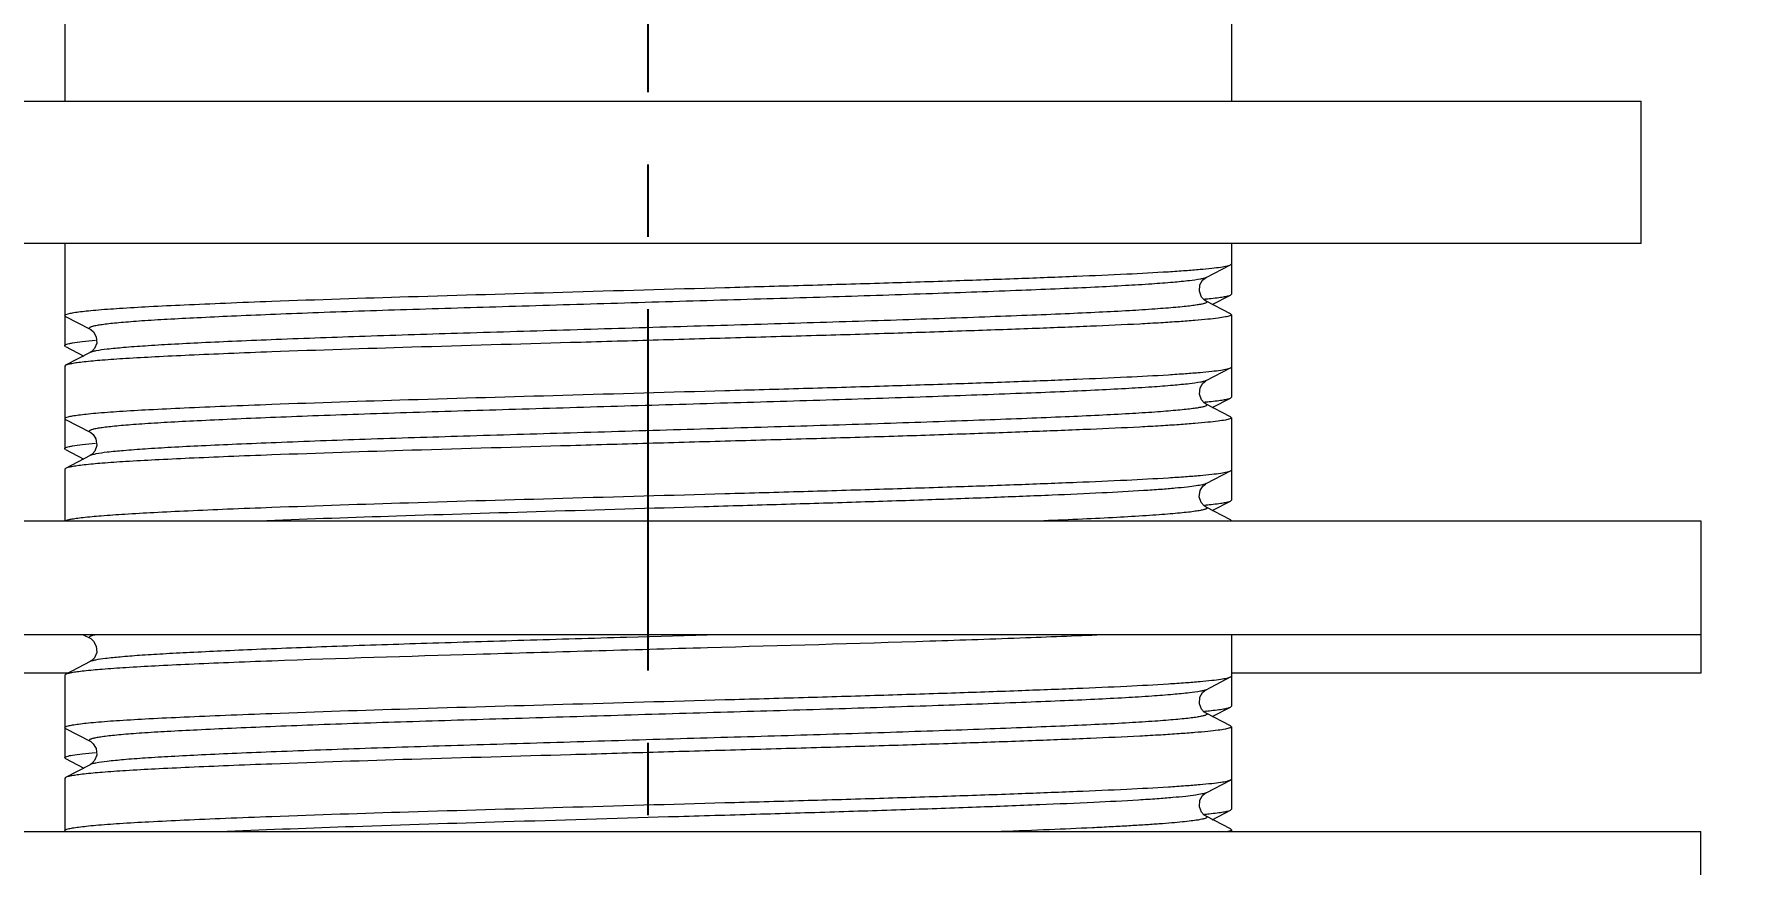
# Model space of a CAD drawing. Header units: millimetres. Extents: x 1243 to 1837, y -1232 to -812.
# Drawn here: x 1379.49 to 1409.7, y -1134.45 to -1119.87 of the extents above; entities that cross this region are included whole.
import ezdxf

# ---------------------------------------------------------------- set-up
doc = ezdxf.new("R2010")
doc.units = ezdxf.units.MM
doc.header["$LTSCALE"] = 0.1
doc.linetypes.add('CENTERX2', pattern=[101.6, 63.5, -12.7, 12.7, -12.7])
doc.layers.get('0').update_dxf_attribs({"lineweight": 13})
doc.layers.add('CENTER', color=1, linetype='CENTERX2')
doc.layers.add('DIM', color=3, linetype='Continuous', lineweight=9)
doc.styles.get("Standard").update_dxf_attribs({"font": 'arial.ttf'})
doc.dimstyles.new('ISO-25', dxfattribs={"dimtxt": 2.5, "dimasz": 2.5, "dimexe": 1.25, "dimexo": 0.625, "dimtad": 1, "dimdec": 1, "dimtxsty": 'Standard', "dimcen": 2.5, "dimadec": 0, "dimazin": 0, "dimtfac": 1, "dimtdec": 1, "dimtmove": 0, "dimatfit": 3, "dimfxl": 0, "dimarcsym": 0})

# ---------------------------------------------------------------- blocks, each defined once
blk = doc.blocks.new('*D6')
at = {"layer": 'Defpoints', "color": 0}
for p in [(1506.055, -1076.069), (1390.269, -1161.191), (1506.055, -1163.755)]:
    blk.add_point(p, dxfattribs=at)
at = {"layer": 'DIM', "color": 3, "linetype": 'ByBlock', "lineweight": -2}
for p, q in [((1506.055, -1076.694), (1506.055, -1165.005)), ((1390.269, -1161.816), (1390.269, -1165.005)), ((1395.269, -1163.755), (1501.055, -1163.755))]:
    blk.add_line(p, q, dxfattribs=at)
at = {"layer": 'DIM', "color": 3}
for points in [[(1395.269, -1162.922), (1395.269, -1164.588), (1390.269, -1163.755)], [(1501.055, -1162.922), (1501.055, -1164.588), (1506.055, -1163.755)]]:
    blk.add_solid(points, dxfattribs=at)
at = {"layer": 'DIM', "color": 3, "insert": (1448.162, -1160.125), "char_height": 5, "attachment_point": 5}
blk.add_mtext('115,8', dxfattribs=at)
blk = doc.blocks.new('*D8')
at = {"layer": 'Defpoints', "color": 0}
for p in [(1517.471, -1118.691), (1390.269, -1161.523), (1517.471, -1182.267)]:
    blk.add_point(p, dxfattribs=at)
at = {"layer": 'DIM', "color": 3, "linetype": 'ByBlock', "lineweight": -2}
for p, q in [((1517.471, -1119.316), (1517.471, -1183.517)), ((1390.269, -1162.148), (1390.269, -1183.517)), ((1395.269, -1182.267), (1512.471, -1182.267))]:
    blk.add_line(p, q, dxfattribs=at)
at = {"layer": 'DIM', "color": 3}
for points in [[(1395.269, -1181.434), (1395.269, -1183.101), (1390.269, -1182.267)], [(1512.471, -1181.434), (1512.471, -1183.101), (1517.471, -1182.267)]]:
    blk.add_solid(points, dxfattribs=at)
at = {"layer": 'DIM', "color": 3, "insert": (1453.87, -1178.638), "char_height": 5, "attachment_point": 5}
blk.add_mtext('127,2', dxfattribs=at)

msp = doc.modelspace()

# ---------------------------------------------------------------- linework, layer by layer
at = {"color": 7, "linetype": 'Continuous'}
for p, q in [((1380.019, -1118.691), (1380.019, -1121.04)), ((1400.519, -1118.691), (1400.519, -1121.04)), ((1356.319, -1121.04), (1407.719, -1121.04)), ((1407.719, -1123.54), (1407.719, -1121.04)), ((1407.719, -1123.54), (1356.319, -1123.54)), ((1380.019, -1123.54), (1380.019, -1125.333)), ((1400.519, -1123.54), (1400.519, -1124.428)), ((1400.074, -1124.138), (1400.505, -1123.914)), ((1400.505, -1123.913), (1400.519, -1123.899)), ((1400.184, -1124.611), (1400.505, -1124.444)), ((1400.505, -1124.444), (1400.519, -1124.428)), ((1400.504, -1124.774), (1400.074, -1124.55)), ((1380.033, -1124.818), (1380.019, -1124.804)), ((1380.033, -1124.819), (1380.464, -1125.043)), ((1400.504, -1124.774), (1400.519, -1124.79)), ((1400.519, -1124.79), (1400.519, -1126.238)), ((1380.034, -1125.349), (1380.019, -1125.333)), ((1380.034, -1125.349), (1380.354, -1125.516)), ((1380.465, -1125.455), (1380.034, -1125.679)), ((1380.034, -1125.679), (1380.019, -1125.695)), ((1380.019, -1125.695), (1380.019, -1127.143)), ((1400.074, -1125.948), (1400.505, -1125.724)), ((1400.505, -1125.723), (1400.519, -1125.709)), ((1400.184, -1126.421), (1400.505, -1126.254)), ((1400.505, -1126.254), (1400.519, -1126.238)), ((1400.504, -1126.584), (1400.074, -1126.36)), ((1380.033, -1126.628), (1380.019, -1126.614)), ((1380.033, -1126.629), (1380.464, -1126.853)), ((1400.504, -1126.584), (1400.519, -1126.6)), ((1400.519, -1126.6), (1400.519, -1128.048)), ((1380.034, -1127.159), (1380.019, -1127.143)), ((1380.034, -1127.159), (1380.354, -1127.326)), ((1380.465, -1127.265), (1380.034, -1127.489)), ((1380.034, -1127.489), (1380.019, -1127.505)), ((1380.019, -1127.505), (1380.019, -1128.411)), ((1400.074, -1127.758), (1400.505, -1127.534)), ((1400.505, -1127.533), (1400.519, -1127.519)), ((1400.184, -1128.231), (1400.505, -1128.064)), ((1400.505, -1128.064), (1400.519, -1128.048)), ((1400.504, -1128.394), (1400.074, -1128.17)), ((1371.769, -1128.411), (1408.769, -1128.411)), ((1400.504, -1128.394), (1400.519, -1128.41)), ((1408.769, -1128.411), (1408.769, -1131.087)), ((1408.769, -1130.411), (1371.769, -1130.411)), ((1380.345, -1130.411), (1380.464, -1130.473)), ((1390.904, -1130.429), (1389.893, -1130.459)), ((1391.512, -1130.411), (1390.904, -1130.429)), ((1400.519, -1130.411), (1400.519, -1131.668)), ((1380.077, -1131.087), (1371.769, -1131.087)), ((1380.465, -1130.885), (1380.034, -1131.109)), ((1408.769, -1131.087), (1400.519, -1131.087)), ((1380.034, -1131.109), (1380.019, -1131.125)), ((1380.019, -1131.125), (1380.019, -1132.573)), ((1400.074, -1131.378), (1400.505, -1131.154)), ((1400.505, -1131.153), (1400.519, -1131.139)), ((1400.184, -1131.851), (1400.505, -1131.684)), ((1400.505, -1131.684), (1400.519, -1131.668)), ((1400.504, -1132.014), (1400.074, -1131.79)), ((1380.033, -1132.058), (1380.019, -1132.044)), ((1380.033, -1132.059), (1380.464, -1132.283)), ((1400.504, -1132.014), (1400.519, -1132.03)), ((1400.519, -1132.03), (1400.519, -1133.478)), ((1380.034, -1132.589), (1380.019, -1132.573)), ((1380.034, -1132.589), (1380.354, -1132.756)), ((1380.465, -1132.695), (1380.034, -1132.919)), ((1380.034, -1132.919), (1380.019, -1132.935)), ((1380.019, -1132.935), (1380.019, -1133.869)), ((1400.074, -1133.188), (1400.505, -1132.964)), ((1400.505, -1132.963), (1400.519, -1132.949)), ((1400.184, -1133.661), (1400.505, -1133.494)), ((1400.505, -1133.494), (1400.519, -1133.478)), ((1400.504, -1133.824), (1400.074, -1133.6)), ((1400.504, -1133.824), (1400.519, -1133.84)), ((1371.769, -1133.871), (1408.769, -1133.871)), ((1380.033, -1133.868), (1380.019, -1133.854)), ((1400.519, -1133.84), (1400.519, -1133.871)), ((1408.769, -1134.871), (1408.769, -1133.871))]:
    msp.add_line(p, q, dxfattribs=at)
for points in [[(1400.074, -1124.55), (1400.046, -1124.532), (1399.996, -1124.479), (1399.957, -1124.379), (1399.968, -1124.267), (1400.015, -1124.184), (1400.061, -1124.146), (1400.074, -1124.138)], [(1380.464, -1125.043), (1380.478, -1125.051), (1380.524, -1125.09), (1380.572, -1125.176), (1380.58, -1125.289), (1380.543, -1125.384), (1380.495, -1125.435), (1380.465, -1125.455)], [(1400.074, -1126.36), (1400.042, -1126.339), (1399.992, -1126.283), (1399.957, -1126.184), (1399.969, -1126.073), (1400.017, -1125.992), (1400.062, -1125.955), (1400.074, -1125.948)], [(1380.464, -1126.853), (1380.475, -1126.859), (1380.517, -1126.893), (1380.567, -1126.97), (1380.582, -1127.086), (1380.546, -1127.188), (1380.496, -1127.244), (1380.465, -1127.265)], [(1400.074, -1128.17), (1400.041, -1128.148), (1399.99, -1128.089), (1399.956, -1127.988), (1399.97, -1127.879), (1400.019, -1127.801), (1400.063, -1127.765), (1400.074, -1127.758)], [(1380.464, -1130.473), (1380.479, -1130.481), (1380.526, -1130.523), (1380.574, -1130.61), (1380.58, -1130.723), (1380.542, -1130.815), (1380.495, -1130.865), (1380.465, -1130.885)], [(1400.074, -1131.79), (1400.043, -1131.77), (1399.996, -1131.719), (1399.958, -1131.624), (1399.966, -1131.511), (1400.015, -1131.425), (1400.061, -1131.386), (1400.074, -1131.378)], [(1380.464, -1132.283), (1380.476, -1132.29), (1380.521, -1132.327), (1380.571, -1132.411), (1380.581, -1132.525), (1380.544, -1132.622), (1380.496, -1132.675), (1380.465, -1132.695)], [(1400.074, -1133.6), (1400.043, -1133.58), (1399.996, -1133.529), (1399.958, -1133.434), (1399.966, -1133.321), (1400.015, -1133.235), (1400.061, -1133.196), (1400.074, -1133.188)]]:
    msp.add_lwpolyline(points, dxfattribs=at)
for centre, radius, start, end in [((1399.089, -1114.368), 10.192, 275.4022, 275.5964), ((1399.219, -1115.691), 8.863, 275.5935, 275.9161), ((1399.087, -1116.157), 10.213, 275.3992, 275.5942), ((1399.219, -1117.499), 8.865, 275.5913, 275.9139), ((1399.087, -1117.964), 10.216, 275.3975, 275.5928), ((1399.22, -1119.318), 8.855, 275.5899, 275.9129), ((1399.088, -1121.595), 10.205, 275.3966, 275.5925), ((1399.222, -1122.959), 8.835, 275.5896, 275.9133), ((1399.087, -1123.399), 10.211, 275.3969, 275.5927), ((1399.221, -1124.765), 8.839, 275.5897, 275.9134)]:
    msp.add_arc(centre, radius, start, end, dxfattribs=at)
for points, knots in [([(1400.074, -1124.138), (1400.062, -1124.144), (1400.029, -1124.154), (1399.933, -1124.175), (1399.752, -1124.198), (1399.467, -1124.226), (1399.092, -1124.254), (1398.632, -1124.282), (1398.096, -1124.31), (1397.486, -1124.337), (1396.536, -1124.375), (1395.205, -1124.424), (1393.483, -1124.48), (1391.638, -1124.534), (1389.739, -1124.59), (1387.86, -1124.647), (1386.343, -1124.692), (1385.196, -1124.73), (1384.398, -1124.758), (1383.654, -1124.787), (1382.976, -1124.816), (1382.372, -1124.844), (1381.846, -1124.871), (1381.457, -1124.894), (1381.187, -1124.914), (1381.015, -1124.928), (1380.866, -1124.942), (1380.738, -1124.957), (1380.635, -1124.971), (1380.554, -1124.985), (1380.502, -1124.997), (1380.473, -1125.007), (1380.459, -1125.014), (1380.451, -1125.021), (1380.447, -1125.034), (1380.458, -1125.04), (1380.464, -1125.043)], [0, 0, 0, 0, 0.002047, 0.005225, 0.0151, 0.029716, 0.048943, 0.072447, 0.099811, 0.130838, 0.165449, 0.244815, 0.333777, 0.428038, 0.526084, 0.623312, 0.714538, 0.757424, 0.798208, 0.836243, 0.870878, 0.901637, 0.928399, 0.951143, 0.96097, 0.969735, 0.977394, 0.983904, 0.989227, 0.993359, 0.996308, 0.997347, 0.998109, 0.998623, 0.998982, 1, 1, 1, 1]), ([(1383.657, -1124.553), (1384.458, -1124.523), (1386.162, -1124.468), (1388.817, -1124.392), (1391.13, -1124.325), (1392.985, -1124.274), (1394.312, -1124.235), (1395.57, -1124.195), (1396.726, -1124.155), (1397.752, -1124.115), (1398.632, -1124.078), (1399.27, -1124.044), (1399.698, -1124.015), (1399.953, -1123.995), (1400.16, -1123.975), (1400.319, -1123.956), (1400.429, -1123.937), (1400.486, -1123.923), (1400.505, -1123.914)], [0, 0, 0, 0, 0.142547, 0.303318, 0.472412, 0.554192, 0.633348, 0.708693, 0.777912, 0.8391, 0.891335, 0.934703, 0.952606, 0.967788, 0.980148, 0.989627, 0.996222, 1, 1, 1, 1]), ([(1400.132, -1124.507), (1400.179, -1124.502), (1400.262, -1124.493), (1400.372, -1124.477), (1400.449, -1124.462), (1400.49, -1124.451), (1400.505, -1124.444)], [0, 0, 0, 0, 0.374255, 0.664575, 0.872219, 1, 1, 1, 1]), ([(1380.019, -1124.804), (1380.019, -1124.797), (1380.044, -1124.782), (1380.087, -1124.77), (1380.165, -1124.754), (1380.271, -1124.739), (1380.407, -1124.723), (1380.646, -1124.7), (1381.013, -1124.674), (1381.532, -1124.644), (1382.153, -1124.614), (1382.872, -1124.583), (1383.385, -1124.563), (1383.657, -1124.553)], [0, 0, 0, 0, 0.005875, 0.018962, 0.040121, 0.069471, 0.106983, 0.15249, 0.266552, 0.409008, 0.578747, 0.776699, 1, 1, 1, 1]), ([(1400.074, -1124.55), (1400.08, -1124.553), (1400.091, -1124.559), (1400.088, -1124.572), (1400.079, -1124.579), (1400.066, -1124.586), (1400.038, -1124.596), (1399.987, -1124.607), (1399.909, -1124.621), (1399.808, -1124.635), (1399.683, -1124.649), (1399.534, -1124.663), (1399.363, -1124.677), (1399.092, -1124.698), (1398.701, -1124.722), (1398.174, -1124.75), (1397.575, -1124.777), (1396.904, -1124.804), (1396.166, -1124.832), (1395.367, -1124.861), (1394.214, -1124.9), (1392.699, -1124.947), (1390.822, -1125.001), (1388.922, -1125.058), (1387.075, -1125.114), (1385.352, -1125.167), (1384.023, -1125.216), (1383.065, -1125.255), (1382.451, -1125.283), (1381.914, -1125.31), (1381.457, -1125.337), (1381.082, -1125.365), (1380.794, -1125.393), (1380.61, -1125.416), (1380.511, -1125.438), (1380.477, -1125.449), (1380.465, -1125.455)], [0, 0, 0, 0, 0.001045, 0.001402, 0.001901, 0.002639, 0.003642, 0.006494, 0.010517, 0.015727, 0.022122, 0.029694, 0.038424, 0.048281, 0.071225, 0.098139, 0.128571, 0.162696, 0.200411, 0.241224, 0.284557, 0.376135, 0.472266, 0.570713, 0.665837, 0.75388, 0.833449, 0.86858, 0.899955, 0.927208, 0.950494, 0.969718, 0.984506, 0.994618, 0.997891, 1, 1, 1, 1]), ([(1400.519, -1124.79), (1400.519, -1124.794), (1400.51, -1124.803), (1400.476, -1124.817), (1400.399, -1124.835), (1400.271, -1124.853), (1400.092, -1124.873), (1399.864, -1124.893), (1399.587, -1124.914), (1399.264, -1124.935), (1398.743, -1124.963), (1397.99, -1124.997), (1396.973, -1125.037), (1395.821, -1125.078), (1394.557, -1125.119), (1393.207, -1125.159), (1391.798, -1125.198), (1390.358, -1125.239), (1388.461, -1125.294), (1386.227, -1125.357), (1384.476, -1125.413), (1383.657, -1125.444)], [0, 0, 0, 0, 0.00071, 0.002004, 0.006743, 0.01445, 0.025122, 0.038716, 0.055167, 0.074397, 0.096307, 0.147727, 0.208403, 0.277118, 0.352491, 0.433005, 0.517041, 0.602915, 0.688895, 0.854291, 1, 1, 1, 1]), ([(1380.019, -1125.334), (1380.019, -1125.329), (1380.032, -1125.317), (1380.058, -1125.308), (1380.101, -1125.296), (1380.191, -1125.279), (1380.345, -1125.259), (1380.48, -1125.246), (1380.559, -1125.239)], [0, 0, 0, 0, 0.026015, 0.076463, 0.155831, 0.265138, 0.573611, 1, 1, 1, 1]), ([(1383.657, -1125.444), (1383.402, -1125.453), (1382.919, -1125.472), (1382.236, -1125.501), (1381.635, -1125.53), (1381.124, -1125.558), (1380.708, -1125.586), (1380.423, -1125.612), (1380.246, -1125.633), (1380.152, -1125.648), (1380.084, -1125.662), (1380.047, -1125.673), (1380.034, -1125.679)], [0, 0, 0, 0, 0.210038, 0.399108, 0.565083, 0.706326, 0.821409, 0.909162, 0.94252, 0.968772, 0.987906, 1, 1, 1, 1]), ([(1400.074, -1125.948), (1400.062, -1125.954), (1400.029, -1125.964), (1399.933, -1125.985), (1399.752, -1126.008), (1399.467, -1126.036), (1399.092, -1126.064), (1398.633, -1126.092), (1398.096, -1126.12), (1397.486, -1126.147), (1396.536, -1126.185), (1395.205, -1126.234), (1393.483, -1126.29), (1391.638, -1126.344), (1389.739, -1126.4), (1387.86, -1126.457), (1386.343, -1126.502), (1385.196, -1126.54), (1384.398, -1126.568), (1383.654, -1126.597), (1382.976, -1126.626), (1382.372, -1126.654), (1381.846, -1126.681), (1381.457, -1126.704), (1381.187, -1126.724), (1381.015, -1126.738), (1380.866, -1126.752), (1380.738, -1126.767), (1380.635, -1126.781), (1380.554, -1126.795), (1380.502, -1126.807), (1380.473, -1126.817), (1380.459, -1126.824), (1380.451, -1126.831), (1380.447, -1126.844), (1380.458, -1126.85), (1380.464, -1126.853)], [0, 0, 0, 0, 0.002047, 0.005225, 0.015099, 0.029714, 0.048941, 0.072444, 0.099808, 0.130835, 0.165445, 0.244811, 0.333772, 0.428034, 0.52608, 0.623308, 0.714535, 0.757421, 0.798206, 0.836241, 0.870876, 0.901636, 0.928398, 0.951143, 0.96097, 0.969735, 0.977394, 0.983904, 0.989227, 0.993359, 0.996308, 0.997347, 0.998109, 0.998623, 0.998982, 1, 1, 1, 1]), ([(1383.657, -1126.363), (1384.458, -1126.333), (1386.162, -1126.277), (1388.817, -1126.202), (1391.13, -1126.135), (1392.985, -1126.084), (1394.312, -1126.045), (1395.57, -1126.005), (1396.726, -1125.965), (1397.752, -1125.925), (1398.632, -1125.888), (1399.27, -1125.854), (1399.698, -1125.825), (1399.953, -1125.805), (1400.16, -1125.785), (1400.319, -1125.766), (1400.429, -1125.747), (1400.486, -1125.733), (1400.505, -1125.724)], [0, 0, 0, 0, 0.142554, 0.303316, 0.472408, 0.554189, 0.633351, 0.708693, 0.777914, 0.839101, 0.891325, 0.934707, 0.952609, 0.967788, 0.980149, 0.989628, 0.996224, 1, 1, 1, 1]), ([(1400.132, -1126.317), (1400.179, -1126.312), (1400.262, -1126.303), (1400.372, -1126.287), (1400.449, -1126.272), (1400.49, -1126.261), (1400.505, -1126.254)], [0, 0, 0, 0, 0.374289, 0.664658, 0.872266, 1, 1, 1, 1]), ([(1380.019, -1126.614), (1380.019, -1126.607), (1380.044, -1126.592), (1380.087, -1126.58), (1380.165, -1126.564), (1380.271, -1126.549), (1380.407, -1126.533), (1380.646, -1126.51), (1381.013, -1126.484), (1381.532, -1126.454), (1382.152, -1126.424), (1382.872, -1126.393), (1383.385, -1126.373), (1383.657, -1126.363)], [0, 0, 0, 0, 0.00588, 0.018978, 0.040133, 0.069483, 0.106993, 0.152498, 0.266553, 0.408984, 0.578776, 0.776692, 1, 1, 1, 1]), ([(1400.074, -1126.36), (1400.08, -1126.363), (1400.091, -1126.369), (1400.088, -1126.382), (1400.079, -1126.389), (1400.066, -1126.396), (1400.038, -1126.406), (1399.987, -1126.417), (1399.909, -1126.431), (1399.808, -1126.445), (1399.683, -1126.459), (1399.534, -1126.473), (1399.363, -1126.487), (1399.091, -1126.508), (1398.7, -1126.532), (1398.174, -1126.56), (1397.575, -1126.587), (1396.904, -1126.614), (1396.166, -1126.642), (1395.366, -1126.671), (1394.214, -1126.71), (1392.699, -1126.757), (1390.822, -1126.811), (1388.922, -1126.868), (1387.075, -1126.924), (1385.352, -1126.977), (1384.023, -1127.026), (1383.065, -1127.065), (1382.451, -1127.093), (1381.914, -1127.12), (1381.457, -1127.147), (1381.082, -1127.175), (1380.794, -1127.203), (1380.61, -1127.226), (1380.511, -1127.248), (1380.477, -1127.259), (1380.465, -1127.265)], [0, 0, 0, 0, 0.001044, 0.001402, 0.001901, 0.002637, 0.00364, 0.006498, 0.010521, 0.015729, 0.022126, 0.029698, 0.03843, 0.048289, 0.071232, 0.098149, 0.12857, 0.162707, 0.200421, 0.241236, 0.284569, 0.376152, 0.472274, 0.570722, 0.66585, 0.753884, 0.833452, 0.868585, 0.899954, 0.927213, 0.950491, 0.96972, 0.984507, 0.994618, 0.997892, 1, 1, 1, 1]), ([(1400.519, -1126.6), (1400.519, -1126.604), (1400.51, -1126.613), (1400.476, -1126.627), (1400.399, -1126.645), (1400.271, -1126.663), (1400.092, -1126.683), (1399.864, -1126.703), (1399.587, -1126.724), (1399.264, -1126.745), (1398.743, -1126.773), (1397.99, -1126.807), (1396.973, -1126.847), (1395.821, -1126.888), (1394.557, -1126.929), (1393.207, -1126.969), (1391.798, -1127.008), (1390.358, -1127.049), (1388.461, -1127.104), (1386.227, -1127.167), (1384.476, -1127.223), (1383.657, -1127.254)], [0, 0, 0, 0, 0.00071, 0.002004, 0.006743, 0.01445, 0.025122, 0.038716, 0.055167, 0.074397, 0.096307, 0.147727, 0.208403, 0.277118, 0.352491, 0.433005, 0.517041, 0.602915, 0.688895, 0.854291, 1, 1, 1, 1]), ([(1380.019, -1127.144), (1380.019, -1127.139), (1380.032, -1127.127), (1380.058, -1127.118), (1380.101, -1127.106), (1380.191, -1127.089), (1380.346, -1127.069), (1380.481, -1127.055), (1380.559, -1127.049)], [0, 0, 0, 0, 0.026001, 0.076434, 0.155815, 0.265117, 0.573586, 1, 1, 1, 1]), ([(1383.657, -1127.254), (1383.402, -1127.263), (1382.919, -1127.282), (1382.236, -1127.311), (1381.635, -1127.34), (1381.124, -1127.368), (1380.708, -1127.396), (1380.423, -1127.422), (1380.246, -1127.443), (1380.152, -1127.458), (1380.084, -1127.472), (1380.047, -1127.483), (1380.034, -1127.489)], [0, 0, 0, 0, 0.210038, 0.399108, 0.565083, 0.706326, 0.821409, 0.909162, 0.94252, 0.968772, 0.987906, 1, 1, 1, 1]), ([(1400.074, -1127.758), (1400.055, -1127.768), (1399.997, -1127.782), (1399.886, -1127.801), (1399.726, -1127.821), (1399.518, -1127.841), (1399.263, -1127.862), (1398.835, -1127.891), (1398.198, -1127.926), (1397.32, -1127.964), (1396.298, -1128.004), (1395.151, -1128.046), (1393.907, -1128.086), (1392.597, -1128.126), (1390.776, -1128.179), (1388.523, -1128.247), (1385.961, -1128.323), (1384.329, -1128.38), (1383.568, -1128.411)], [0, 0, 0, 0, 0.003942, 0.010733, 0.020462, 0.033129, 0.048673, 0.066978, 0.111077, 0.164369, 0.226543, 0.296784, 0.372816, 0.452376, 0.53474, 0.703533, 0.861726, 1, 1, 1, 1]), ([(1383.657, -1128.173), (1384.458, -1128.143), (1386.162, -1128.087), (1388.816, -1128.012), (1391.13, -1127.946), (1392.984, -1127.894), (1394.312, -1127.855), (1395.569, -1127.815), (1396.725, -1127.775), (1397.751, -1127.735), (1398.632, -1127.698), (1399.269, -1127.664), (1399.698, -1127.635), (1399.953, -1127.615), (1400.16, -1127.595), (1400.319, -1127.576), (1400.429, -1127.557), (1400.486, -1127.543), (1400.505, -1127.533)], [0, 0, 0, 0, 0.142549, 0.303301, 0.472383, 0.554158, 0.63333, 0.708666, 0.777888, 0.839065, 0.891302, 0.934681, 0.952585, 0.967767, 0.980129, 0.989606, 0.996209, 1, 1, 1, 1]), ([(1400.132, -1128.127), (1400.179, -1128.122), (1400.262, -1128.113), (1400.372, -1128.097), (1400.449, -1128.083), (1400.49, -1128.071), (1400.505, -1128.064)], [0, 0, 0, 0, 0.374296, 0.664685, 0.872181, 1, 1, 1, 1]), ([(1380.029, -1128.411), (1380.04, -1128.404), (1380.074, -1128.393), (1380.138, -1128.379), (1380.23, -1128.364), (1380.406, -1128.342), (1380.691, -1128.317), (1381.106, -1128.288), (1381.616, -1128.26), (1382.217, -1128.231), (1382.908, -1128.201), (1383.398, -1128.182), (1383.657, -1128.173)], [0, 0, 0, 0, 0.010865, 0.028951, 0.054443, 0.087355, 0.17492, 0.290114, 0.4304, 0.595777, 0.786473, 1, 1, 1, 1]), ([(1400.074, -1128.17), (1400.08, -1128.173), (1400.096, -1128.184), (1400.078, -1128.201), (1400.06, -1128.208), (1400.026, -1128.219), (1399.966, -1128.231), (1399.874, -1128.246), (1399.755, -1128.261), (1399.61, -1128.276), (1399.438, -1128.291), (1399.24, -1128.307), (1398.927, -1128.328), (1398.479, -1128.354), (1397.878, -1128.384), (1397.45, -1128.402), (1397.223, -1128.411)], [0, 0, 0, 0, 0.007356, 0.013814, 0.019772, 0.027841, 0.050672, 0.082657, 0.123873, 0.174305, 0.23381, 0.302204, 0.379196, 0.557514, 0.765041, 1, 1, 1, 1]), ([(1380.576, -1130.411), (1380.552, -1130.416), (1380.52, -1130.422), (1380.482, -1130.434), (1380.463, -1130.441), (1380.442, -1130.458), (1380.458, -1130.47), (1380.464, -1130.473)], [0, 0, 0, 0, 0.456402, 0.618922, 0.738945, 0.867202, 1, 1, 1, 1]), ([(1389.893, -1130.459), (1389.291, -1130.477), (1388.121, -1130.512), (1386.423, -1130.563), (1384.855, -1130.614), (1383.651, -1130.66), (1382.791, -1130.698), (1382.242, -1130.724), (1381.763, -1130.749), (1381.355, -1130.774), (1381.019, -1130.8), (1380.762, -1130.826), (1380.597, -1130.849), (1380.507, -1130.869), (1380.476, -1130.879), (1380.465, -1130.885)], [0, 0, 0, 0, 0.191171, 0.37202, 0.539775, 0.689407, 0.754933, 0.813228, 0.863877, 0.907373, 0.943215, 0.970796, 0.989743, 0.995944, 1, 1, 1, 1]), ([(1398.334, -1130.411), (1397.86, -1130.432), (1396.821, -1130.473), (1394.482, -1130.554), (1391.26, -1130.643), (1387.406, -1130.753), (1384.853, -1130.829), (1383.657, -1130.874)], [0, 0, 0, 0, 0.097063, 0.2123, 0.478227, 0.755499, 1, 1, 1, 1]), ([(1383.657, -1130.874), (1383.402, -1130.883), (1382.919, -1130.902), (1382.236, -1130.931), (1381.635, -1130.96), (1381.124, -1130.988), (1380.708, -1131.016), (1380.423, -1131.042), (1380.246, -1131.063), (1380.152, -1131.078), (1380.084, -1131.092), (1380.047, -1131.103), (1380.034, -1131.109)], [0, 0, 0, 0, 0.210038, 0.399108, 0.565083, 0.706326, 0.821409, 0.909162, 0.94252, 0.968772, 0.987906, 1, 1, 1, 1]), ([(1400.074, -1131.378), (1400.062, -1131.384), (1400.029, -1131.394), (1399.933, -1131.415), (1399.752, -1131.438), (1399.467, -1131.466), (1399.092, -1131.494), (1398.633, -1131.522), (1398.096, -1131.55), (1397.486, -1131.577), (1396.536, -1131.615), (1395.205, -1131.664), (1393.483, -1131.72), (1391.638, -1131.774), (1389.739, -1131.83), (1387.86, -1131.887), (1386.343, -1131.932), (1385.196, -1131.97), (1384.398, -1131.998), (1383.654, -1132.027), (1382.976, -1132.056), (1382.372, -1132.084), (1381.846, -1132.111), (1381.457, -1132.134), (1381.187, -1132.154), (1381.015, -1132.168), (1380.866, -1132.182), (1380.738, -1132.197), (1380.635, -1132.211), (1380.554, -1132.225), (1380.502, -1132.237), (1380.473, -1132.247), (1380.459, -1132.254), (1380.451, -1132.261), (1380.447, -1132.274), (1380.458, -1132.28), (1380.464, -1132.283)], [0, 0, 0, 0, 0.002047, 0.005225, 0.0151, 0.029715, 0.048942, 0.072445, 0.099809, 0.130837, 0.165447, 0.244813, 0.333775, 0.428036, 0.526082, 0.62331, 0.714536, 0.757423, 0.798208, 0.836242, 0.870877, 0.901636, 0.928398, 0.951143, 0.96097, 0.969735, 0.977394, 0.983904, 0.989227, 0.993359, 0.996308, 0.997347, 0.998109, 0.998623, 0.998982, 1, 1, 1, 1]), ([(1383.657, -1131.793), (1384.457, -1131.763), (1386.162, -1131.708), (1388.816, -1131.632), (1391.13, -1131.566), (1392.984, -1131.514), (1394.312, -1131.475), (1395.569, -1131.435), (1396.725, -1131.395), (1397.751, -1131.355), (1398.632, -1131.318), (1399.269, -1131.284), (1399.698, -1131.255), (1399.953, -1131.235), (1400.16, -1131.215), (1400.319, -1131.196), (1400.429, -1131.177), (1400.486, -1131.163), (1400.505, -1131.153)], [0, 0, 0, 0, 0.142537, 0.303306, 0.47239, 0.554156, 0.633343, 0.708679, 0.777899, 0.839091, 0.891315, 0.934695, 0.952598, 0.967779, 0.980141, 0.989622, 0.996218, 1, 1, 1, 1]), ([(1400.132, -1131.747), (1400.179, -1131.742), (1400.262, -1131.733), (1400.372, -1131.717), (1400.449, -1131.703), (1400.49, -1131.691), (1400.505, -1131.684)], [0, 0, 0, 0, 0.374258, 0.664529, 0.871945, 1, 1, 1, 1]), ([(1380.019, -1132.044), (1380.019, -1132.037), (1380.044, -1132.022), (1380.087, -1132.01), (1380.165, -1131.994), (1380.271, -1131.979), (1380.407, -1131.963), (1380.646, -1131.94), (1381.013, -1131.913), (1381.532, -1131.884), (1382.153, -1131.854), (1382.872, -1131.823), (1383.385, -1131.803), (1383.657, -1131.793)], [0, 0, 0, 0, 0.005883, 0.01898, 0.040132, 0.069492, 0.106994, 0.152504, 0.266567, 0.409003, 0.578759, 0.776699, 1, 1, 1, 1]), ([(1400.074, -1131.79), (1400.08, -1131.793), (1400.091, -1131.799), (1400.088, -1131.812), (1400.079, -1131.819), (1400.066, -1131.826), (1400.038, -1131.836), (1399.987, -1131.847), (1399.909, -1131.861), (1399.808, -1131.875), (1399.683, -1131.889), (1399.534, -1131.903), (1399.363, -1131.917), (1399.091, -1131.938), (1398.7, -1131.962), (1398.174, -1131.99), (1397.575, -1132.017), (1396.904, -1132.044), (1396.166, -1132.072), (1395.366, -1132.101), (1394.214, -1132.14), (1392.699, -1132.187), (1390.822, -1132.241), (1388.922, -1132.298), (1387.075, -1132.354), (1385.352, -1132.407), (1384.023, -1132.456), (1383.065, -1132.495), (1382.451, -1132.523), (1381.914, -1132.55), (1381.457, -1132.577), (1381.082, -1132.605), (1380.794, -1132.633), (1380.61, -1132.656), (1380.511, -1132.678), (1380.477, -1132.689), (1380.465, -1132.695)], [0, 0, 0, 0, 0.001043, 0.0014, 0.0019, 0.002636, 0.003638, 0.006493, 0.010518, 0.015728, 0.022124, 0.029697, 0.038427, 0.048285, 0.071232, 0.098144, 0.128573, 0.162706, 0.200419, 0.241233, 0.284568, 0.376159, 0.472275, 0.570719, 0.665843, 0.753886, 0.833451, 0.868582, 0.899954, 0.927217, 0.950494, 0.969719, 0.984505, 0.994617, 0.997891, 1, 1, 1, 1]), ([(1400.519, -1132.03), (1400.519, -1132.034), (1400.51, -1132.043), (1400.476, -1132.057), (1400.399, -1132.075), (1400.271, -1132.093), (1400.092, -1132.113), (1399.864, -1132.133), (1399.587, -1132.154), (1399.264, -1132.175), (1398.743, -1132.203), (1397.99, -1132.237), (1396.973, -1132.277), (1395.821, -1132.318), (1394.557, -1132.359), (1393.207, -1132.399), (1391.798, -1132.438), (1390.358, -1132.479), (1388.461, -1132.534), (1386.227, -1132.597), (1384.476, -1132.653), (1383.657, -1132.684)], [0, 0, 0, 0, 0.00071, 0.002004, 0.006743, 0.01445, 0.025122, 0.038716, 0.055167, 0.074397, 0.096307, 0.147727, 0.208403, 0.277118, 0.352491, 0.433005, 0.517041, 0.602915, 0.688895, 0.854291, 1, 1, 1, 1]), ([(1380.019, -1132.574), (1380.019, -1132.569), (1380.032, -1132.557), (1380.076, -1132.541), (1380.177, -1132.521), (1380.345, -1132.499), (1380.48, -1132.486), (1380.559, -1132.479)], [0, 0, 0, 0, 0.025968, 0.076338, 0.264961, 0.573524, 1, 1, 1, 1]), ([(1383.657, -1132.684), (1383.402, -1132.693), (1382.919, -1132.712), (1382.236, -1132.741), (1381.635, -1132.77), (1381.124, -1132.798), (1380.708, -1132.826), (1380.423, -1132.852), (1380.246, -1132.873), (1380.152, -1132.888), (1380.084, -1132.902), (1380.047, -1132.913), (1380.034, -1132.919)], [0, 0, 0, 0, 0.210038, 0.399108, 0.565083, 0.706326, 0.821409, 0.909162, 0.94252, 0.968772, 0.987906, 1, 1, 1, 1]), ([(1400.074, -1133.188), (1400.054, -1133.199), (1399.991, -1133.213), (1399.872, -1133.234), (1399.7, -1133.254), (1399.475, -1133.275), (1399.198, -1133.297), (1398.735, -1133.327), (1398.048, -1133.363), (1397.099, -1133.403), (1395.997, -1133.445), (1394.767, -1133.489), (1393.443, -1133.531), (1392.054, -1133.572), (1390.145, -1133.628), (1387.82, -1133.698), (1385.233, -1133.776), (1383.613, -1133.838), (1382.872, -1133.871)], [0, 0, 0, 0, 0.004014, 0.011019, 0.021105, 0.034259, 0.050413, 0.069414, 0.115109, 0.170337, 0.2348, 0.307167, 0.384741, 0.465615, 0.549257, 0.717436, 0.87089, 1, 1, 1, 1]), ([(1383.657, -1133.603), (1384.457, -1133.573), (1386.162, -1133.518), (1388.817, -1133.442), (1391.13, -1133.375), (1392.984, -1133.324), (1394.312, -1133.285), (1395.569, -1133.245), (1396.725, -1133.205), (1397.752, -1133.165), (1398.632, -1133.128), (1399.269, -1133.094), (1399.698, -1133.065), (1399.953, -1133.045), (1400.16, -1133.025), (1400.319, -1133.006), (1400.429, -1132.987), (1400.486, -1132.973), (1400.505, -1132.963)], [0, 0, 0, 0, 0.142539, 0.303309, 0.472397, 0.554168, 0.633349, 0.708684, 0.777903, 0.839097, 0.891327, 0.934697, 0.952601, 0.967783, 0.980144, 0.989624, 0.99622, 1, 1, 1, 1]), ([(1400.132, -1133.557), (1400.179, -1133.552), (1400.262, -1133.543), (1400.372, -1133.527), (1400.449, -1133.512), (1400.49, -1133.501), (1400.505, -1133.494)], [0, 0, 0, 0, 0.374264, 0.664512, 0.872063, 1, 1, 1, 1]), ([(1380.019, -1133.854), (1380.019, -1133.847), (1380.044, -1133.832), (1380.087, -1133.82), (1380.165, -1133.804), (1380.271, -1133.789), (1380.407, -1133.773), (1380.646, -1133.75), (1381.013, -1133.723), (1381.532, -1133.694), (1382.153, -1133.664), (1382.872, -1133.633), (1383.385, -1133.613), (1383.657, -1133.603)], [0, 0, 0, 0, 0.005883, 0.018977, 0.04013, 0.069489, 0.106988, 0.152504, 0.266562, 0.409021, 0.578762, 0.776696, 1, 1, 1, 1]), ([(1400.074, -1133.6), (1400.081, -1133.604), (1400.098, -1133.619), (1400.058, -1133.641), (1400.011, -1133.652), (1399.921, -1133.67), (1399.803, -1133.685), (1399.649, -1133.702), (1399.462, -1133.719), (1399.242, -1133.737), (1398.991, -1133.754), (1398.71, -1133.771), (1398.4, -1133.788), (1397.936, -1133.811), (1397.29, -1133.839), (1396.757, -1133.86), (1396.473, -1133.871)], [0, 0, 0, 0, 0.006204, 0.012974, 0.027831, 0.051677, 0.084755, 0.127061, 0.178507, 0.238883, 0.307862, 0.385057, 0.469995, 0.562056, 0.766543, 1, 1, 1, 1]), ([(1400.519, -1133.84), (1400.519, -1133.847), (1400.494, -1133.862), (1400.474, -1133.867), (1400.459, -1133.871)], [0, 0, 0, 0, 0.310825, 1, 1, 1, 1])]:
    msp.add_open_spline(points, degree=3, knots=knots, dxfattribs=at)
at = {"layer": 'CENTER'}
msp.add_line((1390.269, -1161.523), (1390.269, -1003.092), dxfattribs=at)

# ---------------------------------------------------------------- dimensions: what is measured, and where the dimension line sits
at = {"layer": 'DIM', "color": 7}
dim = msp.add_linear_dim(base=(1506.055, -1163.755), p1=(1390.269, -1161.191), p2=(1506.055, -1076.069), angle=180, dimstyle='ISO-25', override={"dimtxt": 5, "dimasz": 5, "dimcen": 5, "dimclrd": 3, "dimclre": 3, "dimclrt": 3, "dimfxl": 1.25, "dimarcsym": 1}, dxfattribs=at)
dim.commit()
dim.dimension.update_dxf_attribs({"geometry": '*D6', "text_midpoint": (1448.162, -1160.125)})
dim = msp.add_linear_dim(base=(1517.471, -1182.267), p1=(1390.269, -1161.523), p2=(1517.471, -1118.691), dimstyle='ISO-25', override={"dimtxt": 5, "dimasz": 5, "dimcen": 5, "dimclrd": 3, "dimclre": 3, "dimclrt": 3, "dimfxl": 1.25, "dimarcsym": 1}, dxfattribs=at)
dim.commit()
dim.dimension.update_dxf_attribs({"geometry": '*D8', "text_midpoint": (1453.87, -1178.638)})

doc.saveas('drawing.dxf')
